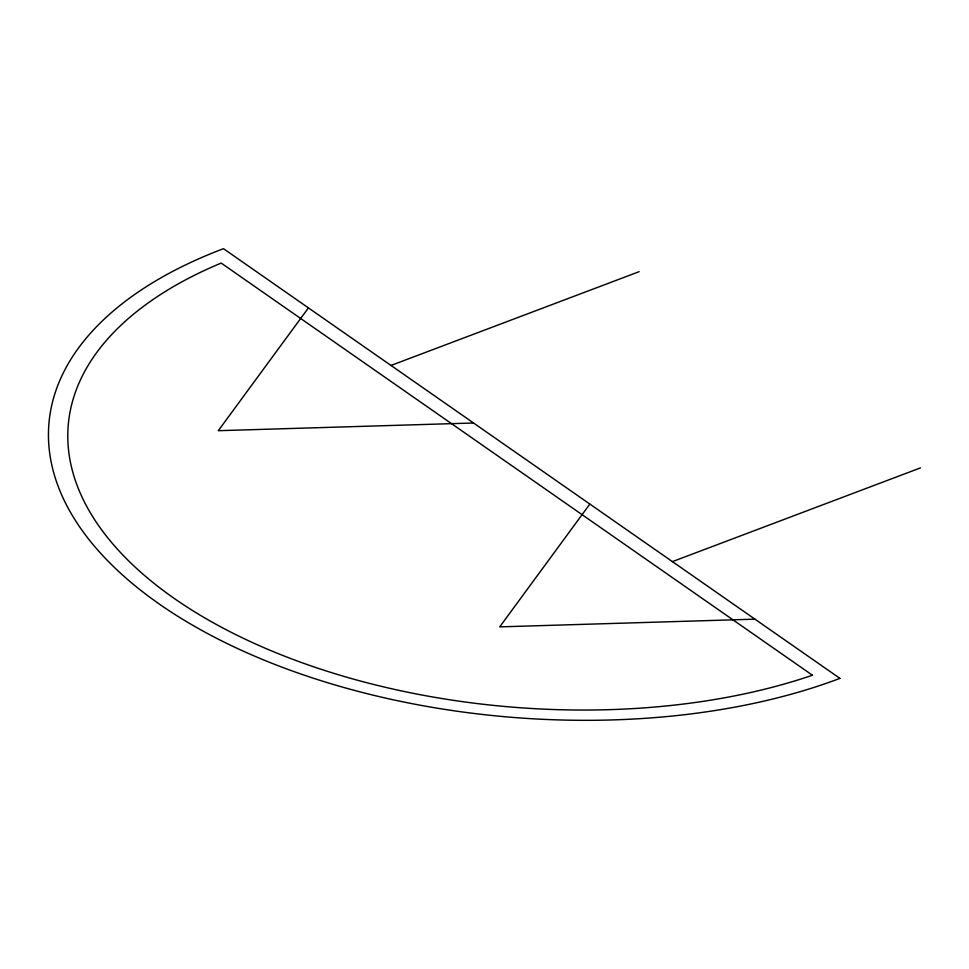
<?xml version="1.0" encoding="UTF-8"?>
<svg xmlns="http://www.w3.org/2000/svg" width="969" height="969" viewBox="0 0 969 969"><rect width="100%" height="100%" fill="white"/><g stroke="black" fill="none" stroke-linecap="round" stroke-linejoin="round"><path stroke-width="1.45" d="M308.433 307.9L218.304 430.696L473.538 422.993M589.855 504.074L499.725 626.87L754.96 619.167M390.991 365.446L639.128 271.683M672.413 561.62L920.55 467.87M839.905 678.385L223.488 248.682A484.427 254.556 4.7 0 0 159.485 604.172A484.427 254.556 4.7 0 0 839.905 678.385M812.434 675.236L221.186 263.083A465.047 244.37 4.7 0 0 174.384 598.539A465.047 244.37 4.7 0 0 812.434 675.236"/></g></svg>
